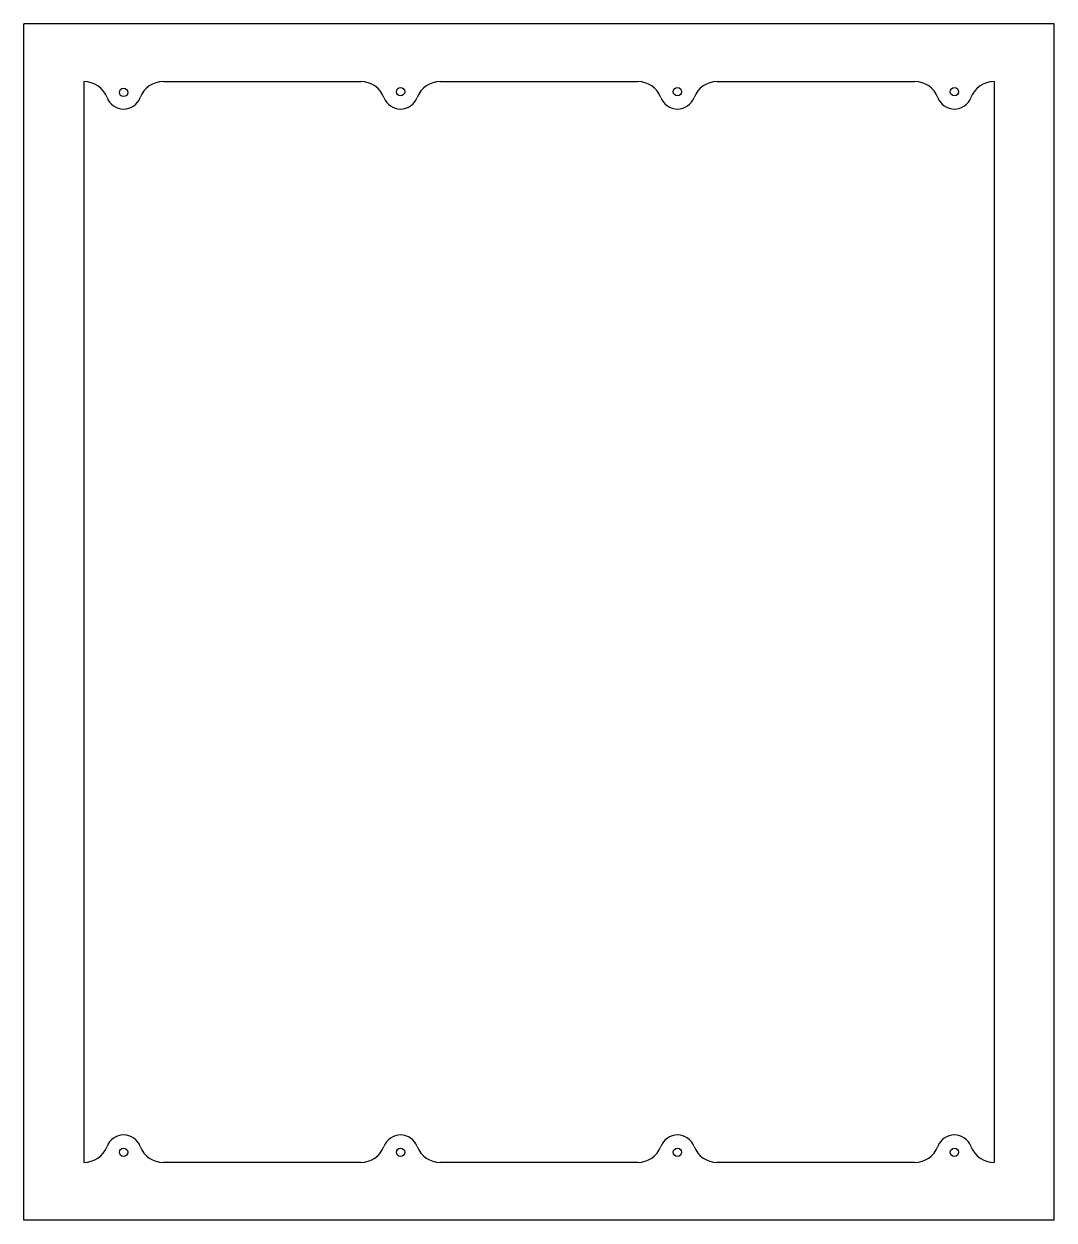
# Model space of a CAD drawing. Extents: x -335 to -76, y -300 to 0.
import ezdxf

# ---------------------------------------------------------------- set-up
doc = ezdxf.new("R2010")
doc.units = 0
doc.header["$MEASUREMENT"] = 0
doc.layers.add('VISIBLE', color=7, linetype='CONTINUOUS')

msp = doc.modelspace()

# ---------------------------------------------------------------- linework, layer by layer
at = {"layer": 'VISIBLE'}
for p, q in [((-76.37, 0), (-334.68, 0)), ((-334.68, -300), (-334.68, 0)), ((-76.37, -300), (-76.37, 0)), ((-319.68, -14.45), (-319.68, -285.55)), ((-319.68, -14.45), (-319.65, -14.45)), ((-299.71, -14.45), (-250.21, -14.45)), ((-230.27, -14.45), (-180.77, -14.45)), ((-160.83, -14.45), (-111.33, -14.45)), ((-91.4, -14.45), (-91.37, -14.45)), ((-91.37, -14.45), (-91.37, -285.55)), ((-319.65, -285.55), (-319.68, -285.55)), ((-250.21, -285.55), (-299.71, -285.55)), ((-180.77, -285.55), (-230.27, -285.55)), ((-111.33, -285.55), (-160.83, -285.55)), ((-91.37, -285.55), (-91.4, -285.55)), ((-76.37, -300), (-334.68, -300))]:
    msp.add_line(p, q, dxfattribs=at)
for centre in [(-309.68, -17.19), (-240.24, -17), (-170.8, -17), (-101.36, -17), (-309.68, -283), (-240.24, -283), (-170.8, -283), (-101.36, -283)]:
    msp.add_circle(centre, 1.05, dxfattribs=at)
for centre, radius, start, end in [((-319.65, -20.65), 6.2, 20.6166, 90), ((-299.71, -20.65), 6.2, 90, 159.3834), ((-250.21, -20.65), 6.2, 20.6166, 90), ((-230.27, -20.65), 6.2, 90, 159.3834), ((-180.77, -20.65), 6.2, 20.6166, 90), ((-160.83, -20.65), 6.2, 90, 159.3834), ((-111.33, -20.65), 6.2, 20.6166, 90), ((-91.4, -20.65), 6.2, 90, 159.3834), ((-309.68, -16.9), 4.45, 200.6166, 339.3834), ((-240.24, -16.9), 4.45, 200.6166, 339.3834), ((-170.8, -16.9), 4.45, 200.6166, 339.3834), ((-101.36, -16.9), 4.45, 200.6166, 339.3834), ((-309.68, -283.1), 4.45, 20.6166, 159.3834), ((-240.24, -283.1), 4.45, 20.6166, 159.3834), ((-170.8, -283.1), 4.45, 20.6166, 159.3834), ((-101.36, -283.1), 4.45, 20.6166, 159.3834), ((-319.65, -279.35), 6.2, 270, 339.3834), ((-299.71, -279.35), 6.2, 200.6166, 270), ((-250.21, -279.35), 6.2, 270, 339.3834), ((-230.27, -279.35), 6.2, 200.6166, 270), ((-180.77, -279.35), 6.2, 270, 339.3834), ((-160.83, -279.35), 6.2, 200.6166, 270), ((-111.33, -279.35), 6.2, 270, 339.3834), ((-91.4, -279.35), 6.2, 200.6166, 270)]:
    msp.add_arc(centre, radius, start, end, dxfattribs=at)

doc.saveas('drawing.dxf')
